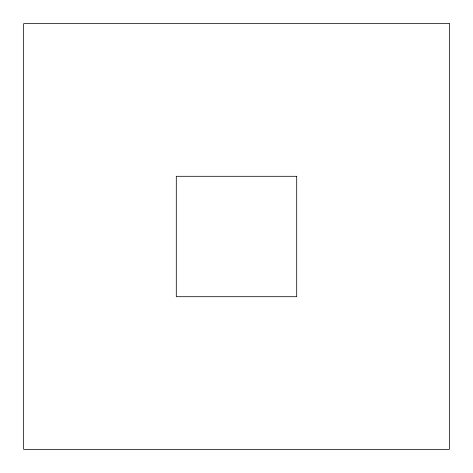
<?xml version="1.0" encoding="UTF-8"?>
<svg xmlns="http://www.w3.org/2000/svg" width="473" height="473" viewBox="0 0 473 473"><rect width="100%" height="100%" fill="white"/><g stroke="black" fill="none" stroke-linecap="round" stroke-linejoin="round"><path stroke-width="0.71" d="M449.35 23.65L23.65 23.65L23.65 449.35L449.35 449.35L449.35 23.65M296.701 176.299L176.299 176.299L176.299 296.701L296.701 296.701L296.701 176.299"/></g></svg>
